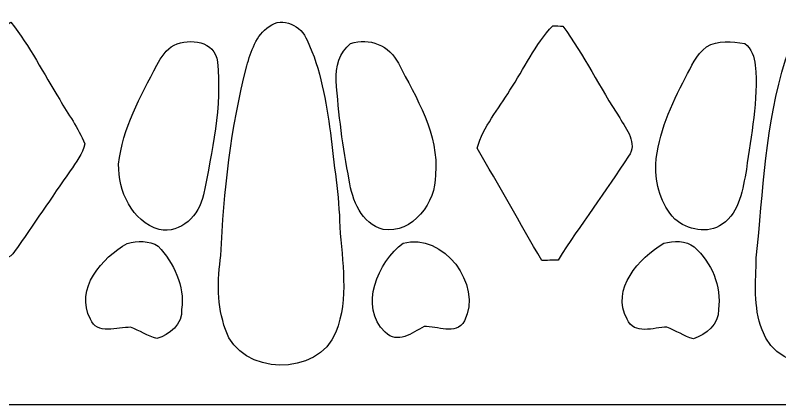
# Model space of a CAD drawing. Header units: centimetres. Extents: x -12.4 to 12.4, y -13 to 12.9.
# Drawn here: x -1.77 to 3.41, y -12.95 to -10.32 of the extents above; entities that cross this region are included whole.
import ezdxf

# ---------------------------------------------------------------- set-up
doc = ezdxf.new("R2010")
doc.units = ezdxf.units.CM
doc.header["$MEASUREMENT"] = 0
doc.layers.add('Camada 1', color=7, linetype='Continuous')

msp = doc.modelspace()

# ---------------------------------------------------------------- linework, layer by layer
at = {"layer": 'Camada 1', "color": 156}
for points, knots in [([(-12.38955, 12.91942), (-4.12184, 12.92083), (4.14619, 12.92013), (12.4139, 12.91978), (12.4139, 12.91978), (12.42484, 9.07167), (12.41531, 5.22357), (12.41848, 1.37583), (12.41848, 1.37583), (12.4167, -3.40042), (12.42236, -8.17667), (12.41602, -12.95293), (12.41602, -12.95293), (4.1476, -12.95293), (-4.1208, -12.954), (-12.38919, -12.95223), (-12.38919, -12.95223), (-12.39202, -4.32859), (-12.39131, 4.29541), (-12.38955, 12.91942)], [0, 0, 0, 0, 0.1666667, 0.1666667, 0.1666667, 0.1666667, 0.3333333, 0.3333333, 0.3333333, 0.3333333, 0.5, 0.5, 0.5, 0.5, 0.6666667, 0.6666667, 0.6666667, 0.6666667, 1, 1, 1, 1]), ([(-0.05115, -10.39142), (-0.05115, -10.39142), (-0.05115, -10.39142), (-0.05115, -10.39142), (-0.05115, -10.39142), (-0.14005, -10.45104), (-0.17426, -10.5604), (-0.2025, -10.65812), (-0.2025, -10.65812), (-0.31114, -11.07756), (-0.35806, -11.51042), (-0.37782, -11.94223), (-0.37782, -11.94223), (-0.40216, -12.10909), (-0.40464, -12.28336), (-0.34678, -12.44458), (-0.34678, -12.44458), (-0.24518, -12.75856), (0.28434, -12.76772), (0.40075, -12.46152), (0.40075, -12.46152), (0.49072, -12.23432), (0.44309, -11.98491), (0.42721, -11.74891), (0.42721, -11.74891), (0.42367, -11.53512), (0.38559, -11.32451), (0.36405, -11.1125), (0.36405, -11.1125), (0.33513, -10.89907), (0.29915, -10.68175), (0.20672, -10.48526), (0.20672, -10.48526), (0.16686, -10.3886), (0.04127, -10.3198), (-0.05115, -10.39142)], [0, 0, 0, 0, 0.1, 0.1, 0.1, 0.1, 0.2, 0.2, 0.2, 0.2, 0.3, 0.3, 0.3, 0.3, 0.4, 0.4, 0.4, 0.4, 0.5, 0.5, 0.5, 0.5, 0.6, 0.6, 0.6, 0.6, 0.7, 0.7, 0.7, 0.7, 0.8, 0.8, 0.8, 0.8, 1, 1, 1, 1]), ([(3.64348, -10.36601), (3.64348, -10.36601), (3.64348, -10.36601), (3.64348, -10.36601), (3.64348, -10.36601), (3.52565, -10.39283), (3.48014, -10.51665), (3.44523, -10.61826), (3.44523, -10.61826), (3.31152, -11.05252), (3.29494, -11.51008), (3.24801, -11.95846), (3.24801, -11.95846), (3.2452, -12.12108), (3.2265, -12.29147), (3.28789, -12.44635), (3.28789, -12.44635), (3.39302, -12.77196), (3.94899, -12.76208), (4.04529, -12.43436), (4.04529, -12.43436), (4.13561, -12.20011), (4.05518, -11.9521), (4.06259, -11.71081), (4.06259, -11.71081), (4.02731, -11.33193), (4.00368, -10.94598), (3.88196, -10.58262), (3.88196, -10.58262), (3.84703, -10.47891), (3.77296, -10.33744), (3.64348, -10.36601)], [0, 0, 0, 0, 0.1111111, 0.1111111, 0.1111111, 0.1111111, 0.2222222, 0.2222222, 0.2222222, 0.2222222, 0.3333333, 0.3333333, 0.3333333, 0.3333333, 0.4444444, 0.4444444, 0.4444444, 0.4444444, 0.5555556, 0.5555556, 0.5555556, 0.5555556, 0.6666667, 0.6666667, 0.6666667, 0.6666667, 0.7777778, 0.7777778, 0.7777778, 0.7777778, 1, 1, 1, 1]), ([(-2.02423, -10.64153), (-2.02423, -10.64153), (-2.02423, -10.64153), (-2.02423, -10.64153), (-2.02423, -10.64153), (-2.11983, -10.80523), (-2.23131, -10.9601), (-2.32197, -11.12697), (-2.32197, -11.12697), (-2.35303, -11.17141), (-2.35267, -11.22927), (-2.32056, -11.27407), (-2.32056, -11.27407), (-2.18405, -11.51254), (-2.05634, -11.75631), (-1.90782, -11.98738), (-1.90782, -11.98738), (-1.86055, -11.96939), (-1.80199, -11.96445), (-1.77553, -11.91506), (-1.77553, -11.91506), (-1.64711, -11.73514), (-1.52576, -11.5503), (-1.39805, -11.36967), (-1.39805, -11.36967), (-1.3596, -11.31217), (-1.31375, -11.25573), (-1.30033, -11.18588), (-1.30033, -11.18588), (-1.34301, -11.07863), (-1.41216, -10.98549), (-1.46967, -10.88672), (-1.46967, -10.88672), (-1.57833, -10.71104), (-1.67252, -10.52547), (-1.79951, -10.36214), (-1.79951, -10.36214), (-1.90746, -10.42458), (-1.96074, -10.54028), (-2.02423, -10.64153)], [0, 0, 0, 0, 0.0909091, 0.0909091, 0.0909091, 0.0909091, 0.1818182, 0.1818182, 0.1818182, 0.1818182, 0.2727273, 0.2727273, 0.2727273, 0.2727273, 0.3636364, 0.3636364, 0.3636364, 0.3636364, 0.4545455, 0.4545455, 0.4545455, 0.4545455, 0.5454545, 0.5454545, 0.5454545, 0.5454545, 0.6363636, 0.6363636, 0.6363636, 0.6363636, 0.7272727, 0.7272727, 0.7272727, 0.7272727, 0.8181818, 0.8181818, 0.8181818, 0.8181818, 1, 1, 1, 1]), ([(1.57902, -10.8225), (1.57902, -10.8225), (1.57902, -10.8225), (1.57902, -10.8225), (1.57902, -10.8225), (1.50529, -10.95233), (1.39805, -11.06874), (1.35854, -11.21516), (1.35854, -11.21516), (1.50354, -11.46915), (1.64889, -11.72316), (1.79528, -11.97645), (1.79528, -11.97645), (1.82279, -11.9761), (1.87783, -11.97504), (1.90534, -11.97434), (1.90534, -11.97434), (2.05809, -11.73551), (2.22849, -11.50832), (2.38266, -11.27054), (2.38266, -11.27054), (2.44792, -11.1827), (2.36607, -11.08709), (2.32339, -11.01019), (2.32339, -11.01019), (2.18934, -10.80664), (2.08209, -10.58509), (1.93745, -10.38895), (1.93745, -10.38895), (1.92088, -10.3886), (1.88701, -10.38718), (1.87042, -10.38647), (1.87042, -10.38647), (1.748, -10.51277), (1.67781, -10.67859), (1.57902, -10.8225)], [0, 0, 0, 0, 0.1, 0.1, 0.1, 0.1, 0.2, 0.2, 0.2, 0.2, 0.3, 0.3, 0.3, 0.3, 0.4, 0.4, 0.4, 0.4, 0.5, 0.5, 0.5, 0.5, 0.6, 0.6, 0.6, 0.6, 0.7, 0.7, 0.7, 0.7, 0.8, 0.8, 0.8, 0.8, 1, 1, 1, 1]), ([(-0.69391, -10.51877), (-0.69391, -10.51877), (-0.69391, -10.51877), (-0.69391, -10.51877), (-0.69391, -10.51877), (-0.7493, -10.54593), (-0.7821, -10.60026), (-0.81104, -10.65247), (-0.81104, -10.65247), (-0.92216, -10.8652), (-1.04315, -11.08109), (-1.07068, -11.32416), (-1.07068, -11.32416), (-1.07314, -11.50654), (-0.98354, -11.71151), (-0.7955, -11.76725), (-0.7955, -11.76725), (-0.64805, -11.79724), (-0.5228, -11.66812), (-0.49635, -11.5323), (-0.49635, -11.5323), (-0.43602, -11.23631), (-0.37041, -10.93364), (-0.40075, -10.63025), (-0.40075, -10.63025), (-0.41839, -10.48948), (-0.58807, -10.46762), (-0.69391, -10.51877)], [0, 0, 0, 0, 0.125, 0.125, 0.125, 0.125, 0.25, 0.25, 0.25, 0.25, 0.375, 0.375, 0.375, 0.375, 0.5, 0.5, 0.5, 0.5, 0.625, 0.625, 0.625, 0.625, 0.75, 0.75, 0.75, 0.75, 1, 1, 1, 1]), ([(0.50095, -10.50783), (0.50095, -10.50783), (0.50095, -10.50783), (0.50095, -10.50783), (0.50095, -10.50783), (0.42298, -10.56464), (0.40075, -10.66694), (0.40181, -10.75831), (0.40181, -10.75831), (0.42087, -10.98408), (0.44591, -11.20951), (0.49176, -11.43175), (0.49176, -11.43175), (0.51047, -11.5697), (0.57396, -11.72562), (0.72073, -11.76725), (0.72073, -11.76725), (0.92216, -11.79759), (1.0795, -11.58134), (1.07562, -11.39684), (1.07562, -11.39684), (1.10067, -11.12026), (0.9458, -10.87578), (0.82444, -10.64048), (0.82444, -10.64048), (0.76517, -10.52125), (0.62723, -10.46339), (0.50095, -10.50783)], [0, 0, 0, 0, 0.125, 0.125, 0.125, 0.125, 0.25, 0.25, 0.25, 0.25, 0.375, 0.375, 0.375, 0.375, 0.5, 0.5, 0.5, 0.5, 0.625, 0.625, 0.625, 0.625, 0.75, 0.75, 0.75, 0.75, 1, 1, 1, 1]), ([(2.91007, -10.53007), (2.91007, -10.53007), (2.91007, -10.53007), (2.91007, -10.53007), (2.91007, -10.53007), (2.84198, -10.58262), (2.80775, -10.66411), (2.76825, -10.7382), (2.76825, -10.7382), (2.67229, -10.92164), (2.58339, -11.11603), (2.5675, -11.32557), (2.5675, -11.32557), (2.56292, -11.45786), (2.60349, -11.59756), (2.69558, -11.69599), (2.69558, -11.69599), (2.78341, -11.76796), (2.91958, -11.80182), (3.018, -11.73056), (3.018, -11.73056), (3.13796, -11.64872), (3.1563, -11.49139), (3.18135, -11.36015), (3.18135, -11.36015), (3.21203, -11.12626), (3.26424, -10.8913), (3.24167, -10.65423), (3.24167, -10.65423), (3.23708, -10.59814), (3.21415, -10.5424), (3.17005, -10.50642), (3.17005, -10.50642), (3.08434, -10.49513), (2.98696, -10.48137), (2.91007, -10.53007)], [0, 0, 0, 0, 0.1, 0.1, 0.1, 0.1, 0.2, 0.2, 0.2, 0.2, 0.3, 0.3, 0.3, 0.3, 0.4, 0.4, 0.4, 0.4, 0.5, 0.5, 0.5, 0.5, 0.6, 0.6, 0.6, 0.6, 0.7, 0.7, 0.7, 0.7, 0.8, 0.8, 0.8, 0.8, 1, 1, 1, 1]), ([(0.85619, -11.85862), (0.85619, -11.85862), (0.85619, -11.85862), (0.85619, -11.85862), (0.85619, -11.85862), (0.68579, -11.98703), (0.55562, -12.29006), (0.73377, -12.46152), (0.73377, -12.46152), (0.82091, -12.54794), (0.91439, -12.46681), (0.99835, -12.42377), (0.99835, -12.42377), (1.09007, -12.4206), (1.20826, -12.48798), (1.27282, -12.38673), (1.27282, -12.38673), (1.39347, -12.14013), (1.12994, -11.7856), (0.85619, -11.85862)], [0, 0, 0, 0, 0.1666667, 0.1666667, 0.1666667, 0.1666667, 0.3333333, 0.3333333, 0.3333333, 0.3333333, 0.5, 0.5, 0.5, 0.5, 0.6666667, 0.6666667, 0.6666667, 0.6666667, 1, 1, 1, 1]), ([(-1.01211, -11.86074), (-1.01211, -11.86074), (-1.01211, -11.86074), (-1.01211, -11.86074), (-1.01211, -11.86074), (-1.1818, -11.9567), (-1.37018, -12.16942), (-1.26118, -12.37368), (-1.26118, -12.37368), (-1.22132, -12.4855), (-1.07772, -12.428), (-0.98918, -12.42942), (-0.98918, -12.42942), (-0.92886, -12.452), (-0.87383, -12.48867), (-0.81104, -12.50631), (-0.81104, -12.50631), (-0.7246, -12.47985), (-0.63641, -12.40683), (-0.64381, -12.30806), (-0.64381, -12.30806), (-0.62194, -12.14895), (-0.69639, -11.99409), (-0.80222, -11.88013), (-0.80222, -11.88013), (-0.86395, -11.83993), (-0.94368, -11.84346), (-1.01211, -11.86074)], [0, 0, 0, 0, 0.125, 0.125, 0.125, 0.125, 0.25, 0.25, 0.25, 0.25, 0.375, 0.375, 0.375, 0.375, 0.5, 0.5, 0.5, 0.5, 0.625, 0.625, 0.625, 0.625, 0.75, 0.75, 0.75, 0.75, 1, 1, 1, 1]), ([(2.62183, -11.86039), (2.62183, -11.86039), (2.62183, -11.86039), (2.62183, -11.86039), (2.62183, -11.86039), (2.45463, -11.96057), (2.26201, -12.16837), (2.37277, -12.37473), (2.37277, -12.37473), (2.42076, -12.48445), (2.55305, -12.43083), (2.64337, -12.42835), (2.64337, -12.42835), (2.7044, -12.45164), (2.75872, -12.49045), (2.82256, -12.50702), (2.82256, -12.50702), (2.90795, -12.47668), (2.99649, -12.40966), (2.99225, -12.30911), (2.99225, -12.30911), (3.01519, -12.15036), (2.94498, -11.99091), (2.82821, -11.88544), (2.82821, -11.88544), (2.77142, -11.83815), (2.68851, -11.84239), (2.62183, -11.86039)], [0, 0, 0, 0, 0.125, 0.125, 0.125, 0.125, 0.25, 0.25, 0.25, 0.25, 0.375, 0.375, 0.375, 0.375, 0.5, 0.5, 0.5, 0.5, 0.625, 0.625, 0.625, 0.625, 0.75, 0.75, 0.75, 0.75, 1, 1, 1, 1])]:
    msp.add_open_spline(points, degree=3, knots=knots, dxfattribs=at)

doc.saveas('drawing.dxf')
